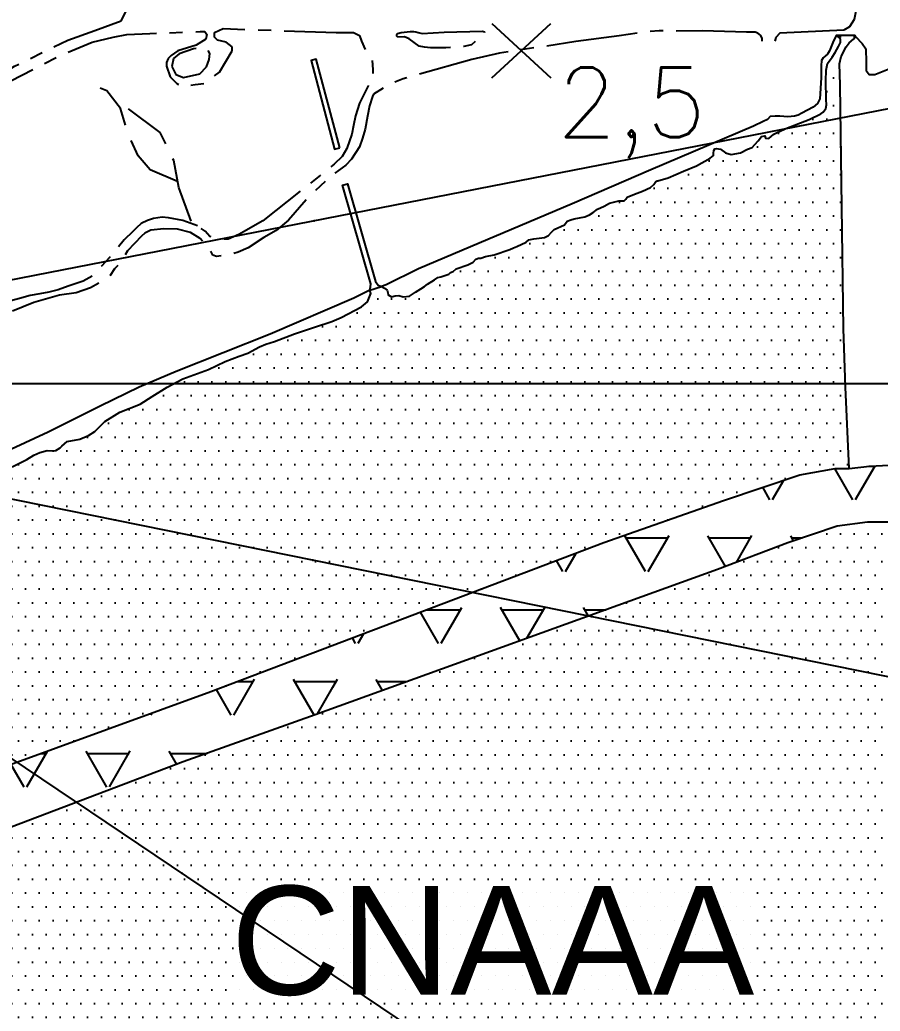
# Model space of a CAD drawing. Header units: millimetres. Extents: x 548366 to 1117317, y 7446967 to 14899125.
# Drawn here: x 554685 to 555179, y 7455054 to 7455624 of the extents above; entities that cross this region are included whole.
import ezdxf

# ---------------------------------------------------------------- set-up
doc = ezdxf.new("R2010")
doc.units = ezdxf.units.MM
doc.header["$MEASUREMENT"] = 0
doc.linetypes.add('CAMINHO', pattern=[3.75, 3, -0.75])
doc.linetypes.add('ESTR-TERRA', pattern=[1, 0.7, -0.1, 0.1, -0.1])
for name, color, linetype in [('CAMINHO', 1, 'CAMINHO'), ('CANAL', 4, 'Continuous'), ('HACHURA_OCEANO', 131, 'Continuous'), ('MALHA_TM', 8, 'Continuous'), ('MOLHE', 7, 'Continuous'), ('PTO_COTADO', 7, 'Continuous'), ('RADIAIS', 222, 'Continuous'), ('RUA_PAV_S_MEIO_FIO', 2, 'ESTR-TERRA'), ('RUA_S_PAV', 2, 'ESTR-TERRA'), ('TXT_TOPÔNIMOS_2', 8, 'Continuous')]:
    doc.layers.add(name, color=color, linetype=linetype)
doc.styles.add('ROMANS', font='romans.shx')
doc.styles.add('TXT_BAIRROS', font='ARIAL.TTF', dxfattribs={"height": 25})
pattern_1 = [(0, (0, 0), (3.96875, 7.9375), [0, -7.9375])]
pattern_2 = [(60, (0, 0), (-23.81249147, 41.24445493), [23.8125, -23.8125]), (120, (0, 0), (-47.62499147, 4.93e-06), [23.8125, -23.8125]), (0, (-11.906, 20.622), (23.8125, 41.24445), [23.8125, -23.8125])]

msp = doc.modelspace()

# ---------------------------------------------------------------- hatches: boundary and pattern name
at = {"layer": 'HACHURA_OCEANO', "ltscale": 4}
h = msp.add_hatch(dxfattribs=at)
h.set_pattern_fill('DOTS', color=256, scale=5, style=0)
h.set_pattern_definition(pattern_1)
h.paths.add_polyline_path([(555158.46, 7455446.27), (555156.51, 7455586.46), (555156.11, 7455598.6), (555157, 7455602.73), (555159.96, 7455608.35), (555161.73, 7455610.71), (555164.1, 7455612.78), (555165.28, 7455614.26), (555164.99, 7455614.85), (555162.32, 7455614.85), (555154.27, 7455614.83), (555155.77, 7455613.98), (555156.63, 7455612.48), (555156.63, 7455610.76), (555155.56, 7455608.62), (555153.63, 7455605.19), (555151.91, 7455602.41), (555149.13, 7455598.77), (555148.48, 7455594.91), (555148.25, 7455588.86), (555148.44, 7455578.02), (555148.7, 7455574.97), (555148.19, 7455572.93), (555146.66, 7455570.9), (555145.39, 7455569.88), (555138.76, 7455566.57), (555125.26, 7455561.48), (555118.38, 7455558.17), (555115.57, 7455555.63), (555113.53, 7455555.88), (555113.28, 7455557.15), (555111.24, 7455556.9), (555109.46, 7455554.35), (555107.42, 7455552.32), (555105.89, 7455550.54), (555103.34, 7455549.52), (555099.27, 7455547.48), (555093.91, 7455546.47), (555090.6, 7455547.48), (555087.8, 7455549.52), (555085.51, 7455550.03), (555084.49, 7455549.77), (555083.98, 7455548.76), (555083.72, 7455547.23), (555083.72, 7455545.96), (555081.84, 7455544.32), (555073.94, 7455539.99), (555066.55, 7455536.94), (555057.63, 7455533.12), (555051.77, 7455531.34), (555051.26, 7455531.34), (555050.5, 7455531.08), (555049.48, 7455529.3), (555047.44, 7455527.52), (555042.86, 7455525.49), (555038.27, 7455523.7), (555034.19, 7455521.92), (555033.43, 7455520.91), (555032.41, 7455519.89), (555031.13, 7455519.89), (555030.12, 7455519.89), (555029.35, 7455519.89), (555024, 7455518.61), (555020.94, 7455516.83), (555017.12, 7455515.05), (555014.57, 7455513.27), (555012.53, 7455511.74), (555009.73, 7455510.72), (555003.62, 7455509.45), (555001.83, 7455508.94), (554999.54, 7455508.18), (554998.01, 7455506.14), (554992.15, 7455503.34), (554990.63, 7455501.82), (554988.84, 7455500.04), (554986.55, 7455498.77), (554980.44, 7455498), (554977.63, 7455497.49), (554976.1, 7455496.22), (554970.75, 7455493.68), (554968.72, 7455492.91), (554966.68, 7455491.9), (554957.76, 7455488.84), (554952.67, 7455487.82), (554949.94, 7455486.95), (554948.67, 7455486.95), (554947.14, 7455486.44), (554945.61, 7455484.66), (554942.56, 7455483.13), (554935.93, 7455480.84), (554934.15, 7455479.31), (554932.62, 7455478.8), (554931.6, 7455477.79), (554927.02, 7455476.26), (554925.23, 7455475.75), (554923.45, 7455474.48), (554919.37, 7455471.94), (554917.59, 7455470.66), (554915.55, 7455469.39), (554912.5, 7455467.36), (554908.99, 7455465.14), (554905.32, 7455464.76), (554902.82, 7455465.57), (554900.78, 7455465.32), (554898.74, 7455464.76), (554897.73, 7455465.27), (554896.71, 7455465.9), (554896.59, 7455467.04), (554896.16, 7455468.49), (554894.63, 7455469.76), (554893, 7455470.75), (554886.26, 7455468.63), (554886.77, 7455466.59), (554884.98, 7455461.76), (554881.42, 7455458.96), (554869.7, 7455452.85), (554865, 7455450.84), (554865, 7455412.75), (555159.63, 7455412.75)])
h = msp.add_hatch(dxfattribs=at)
h.set_pattern_fill('DOTS', color=256, scale=5, style=0)
h.set_pattern_definition(pattern_1)
h.paths.add_polyline_path([(554865, 7455450.84), (554864.35, 7455450.56), (554854.41, 7455447.26), (554842.95, 7455443.44), (554831.49, 7455439.11), (554826.39, 7455437.59), (554822.92, 7455435.94), (554816.05, 7455432.37), (554811.21, 7455430.59), (554803.05, 7455427.54), (554793.63, 7455422.96), (554778.85, 7455417.62), (554769.71, 7455412.75), (554865, 7455412.75)])
at = {"layer": 'HACHURA_OCEANO', "ltscale": 0.5}
h = msp.add_hatch(dxfattribs=at)
h.set_pattern_fill('DOTS', color=256, scale=5, style=0)
h.set_pattern_definition(pattern_1)
h.paths.add_polyline_path([(554865, 7455264.54), (554865, 7455412.75), (554772.69, 7455412.75), (554767.94, 7455410.47), (554754.33, 7455403.1), (554742.61, 7455398.45), (554733.96, 7455393.04), (554728.26, 7455387.29), (554724.6, 7455385.13), (554719.66, 7455382.91), (554712.37, 7455381.57), (554710.84, 7455380.3), (554709.31, 7455379.02), (554708.29, 7455378.01), (554705.25, 7455376.18), (554700.92, 7455376.54), (554696.67, 7455375.21), (554693.14, 7455373.71), (554689.16, 7455371.33), (554680.77, 7455367), (554674.85, 7455365.32), (554671.4, 7455362.59), (554666.45, 7455361.35), (554661.06, 7455360.11), (554657.12, 7455358.82), (554649.06, 7455356.62), (554646.8, 7455356.15), (554644.1, 7455355.62), (554638.22, 7455353.51), (554614.66, 7455342.21), (554601.61, 7455335.3), (554595.67, 7455333.04), (554592.09, 7455331.81), (554589.96, 7455329.6), (554589.2, 7455328.83), (554586.9, 7455326.29), (554579.98, 7455323.48), (554572.81, 7455320.85), (554564.23, 7455316.11), (554562.19, 7455315.09), (554560.41, 7455314.08), (554558.12, 7455313.82), (554556.33, 7455314.59), (554555.31, 7455313.57), (554553.28, 7455312.55), (554552.26, 7455312.3), (554551.24, 7455311.53), (554550.87, 7455308.56), (554549.45, 7455307.72), (554547.93, 7455307.97), (554546.4, 7455306.95), (554545.38, 7455306.95), (554544.36, 7455305.68), (554543.78, 7455304.24), (554544.55, 7455302.71), (554543.59, 7455301.82), (554542.36, 7455301.63), (554540.67, 7455300.79), (554539.63, 7455299.47), (554537.93, 7455296.83), (554537.09, 7455293.44), (554533.68, 7455291.24), (554532.32, 7455289.48), (554530.79, 7455288.21), (554529.77, 7455286.17), (554530.28, 7455281.85), (554529.62, 7455277.3), (554528.86, 7455273.27), (554527.45, 7455268.94), (554523.15, 7455262), (554517.8, 7455258.69), (554515.25, 7455257.68), (554514.74, 7455256.66), (554514.99, 7455255.39), (554515.5, 7455254.11), (554514.99, 7455251.82), (554512.65, 7455248.93), (554505.77, 7455246.13), (554502.97, 7455244.35), (554497.36, 7455242.57), (554491.25, 7455241.29), (554489.98, 7455240.28), (554488.19, 7455238.75), (554486.92, 7455236.21), (554485.65, 7455234.68), (554481.31, 7455233.15), (554479.53, 7455232.13), (554477.24, 7455230.35), (554475.2, 7455227.55), (554472.91, 7455225.77), (554471.12, 7455225.52), (554468.07, 7455223.48), (554466.03, 7455221.7), (554463.99, 7455219.92), (554460.36, 7455219.33), (554457.56, 7455219.33), (554451.45, 7455214.24), (554445.33, 7455210.6), (554438.19, 7455207.35), (554430.64, 7455206.41), (554421.13, 7455205.59), (554418.33, 7455204.83), (554416.8, 7455201.77), (554414.76, 7455200.5), (554411.45, 7455206.61), (554410.43, 7455206.86), (554409.92, 7455205.08), (554412.22, 7455200.25), (554410.69, 7455199.23), (554406.61, 7455196.94), (554405.34, 7455195.41), (554404.57, 7455194.14), (554404.83, 7455191.85), (554406.36, 7455187.53), (554408.14, 7455180.66), (554411.71, 7455170.48), (554420.03, 7455151.63), (554390.41, 7455137.37), (554363.71, 7455177.55), (554363.71, 7455078.38), (554368.3, 7455088.07), (554371.36, 7455092.91), (554375.94, 7455095.96), (554385.11, 7455099.27), (554391.99, 7455101.3), (554395.81, 7455103.59), (554397.34, 7455106.14), (554397.6, 7455113.01), (554397.34, 7455117.59), (554395.56, 7455124.2), (554395.05, 7455125.98), (554422.05, 7455142.77), (554423.15, 7455143.37), (554424.33, 7455138.69), (554429.51, 7455126.07), (554437.67, 7455116.66), (554452.64, 7455114.46), (554497.12, 7455129.61), (554794.84, 7455237.95)])
h = msp.add_hatch(dxfattribs=at)
h.set_pattern_fill('DOTS', color=256, scale=5, style=0)
h.set_pattern_definition(pattern_1)
h.paths.add_polyline_path([(555133.4, 7455362.45), (555153.64, 7455366.1), (555161.6, 7455366.1), (555159.63, 7455412.75), (554865, 7455412.75), (554865, 7455264.54), (555020.72, 7455323.55), (555089.4, 7455347.75)])
h.paths.add_polyline_path([(555365, 7455412.75), (555182.92, 7455412.75), (555184.59, 7455368.07), (555226.83, 7455360.1), (555251.75, 7455350.09), (555284.45, 7455328.8), (555365, 7455258)])
h = msp.add_hatch(dxfattribs=at)
h.set_pattern_fill('DOTS', color=256, scale=5, style=0)
h.set_pattern_definition(pattern_1)
h.paths.add_polyline_path([(555365, 7455216.88), (555323.2, 7455252.12), (555257.99, 7455311.02), (555240.41, 7455321.78), (555225.67, 7455327.44), (555214.79, 7455330.73), (555200.05, 7455333.56), (555187.01, 7455335.26), (555172.26, 7455335.26), (555154.68, 7455332.99), (555126.33, 7455323.37), (555086.07, 7455308.08), (554865, 7455228.33), (554865, 7454910), (555365, 7454910)])
h = msp.add_hatch(dxfattribs=at)
h.set_pattern_fill('DOTS', color=256, scale=5, style=0)
h.set_pattern_definition(pattern_1)
h.paths.add_polyline_path([(554865, 7455228.33), (554854.88, 7455224.68), (554778.9, 7455197.5), (554567.44, 7455117.39), (554429.64, 7455069.25), (554397.64, 7455058.46), (554382.89, 7455056.19), (554376.96, 7455056.27), (554370.85, 7455057.54), (554367.28, 7455060.08), (554363.71, 7455064.47), (554363.71, 7454910), (554865, 7454910)])
at = {"layer": 'MOLHE', "ltscale": 0.5}
h = msp.add_hatch(dxfattribs=at)
h.set_pattern_fill('TRIANG', color=8, scale=5, style=0)
h.set_pattern_definition(pattern_2)
h.paths.add_polyline_path([(555251.75, 7455350.09), (555226.83, 7455360.1), (555184.59, 7455368.07), (555173.28, 7455367.48), (555161.6, 7455366.1), (555153.64, 7455366.1), (555133.4, 7455362.45), (555089.4, 7455347.75), (555020.72, 7455323.55), (554865, 7455264.54), (554865, 7455228.33), (555086.07, 7455308.08), (555126.33, 7455323.37), (555154.68, 7455332.99), (555172.26, 7455335.26), (555187.01, 7455335.26), (555200.05, 7455333.56), (555214.79, 7455330.73), (555225.67, 7455327.44), (555240.41, 7455321.78), (555257.99, 7455311.02), (555323.2, 7455252.12), (555365, 7455216.88), (555365, 7455258), (555284.45, 7455328.8)])
h = msp.add_hatch(dxfattribs=at)
h.set_pattern_fill('TRIANG', color=8, scale=5, style=0)
h.set_pattern_definition(pattern_2)
h.paths.add_polyline_path([(554778.9, 7455197.5), (554854.88, 7455224.68), (554865, 7455228.33), (554865, 7455264.54), (554794.84, 7455237.95), (554497.12, 7455129.61), (554452.64, 7455114.46), (554437.67, 7455116.66), (554429.51, 7455126.07), (554424.33, 7455138.69), (554423.15, 7455143.37), (554422.05, 7455142.77), (554395.07, 7455126), (554397.34, 7455117.59), (554397.6, 7455113.01), (554397.28, 7455104.47), (554391.99, 7455101.3), (554385.11, 7455099.27), (554375.94, 7455095.96), (554371.36, 7455092.91), (554368.3, 7455088.07), (554363.97, 7455078.91), (554363.71, 7455077.65), (554363.71, 7455064.98), (554363.97, 7455064.16), (554367.28, 7455060.08), (554370.85, 7455057.54), (554376.96, 7455056.27), (554382.89, 7455056.19), (554397.64, 7455058.46), (554429.64, 7455069.25), (554567.44, 7455117.39)])

# ---------------------------------------------------------------- linework, layer by layer
at = {"layer": 'CAMINHO', "ltscale": 12.5, "flags": 128}
for points in [[(554775.8, 7455530.97), (554760.09, 7455537.6), (554753.12, 7455545.77), (554747.59, 7455558.03), (554743.02, 7455572.93), (554735.08, 7455583.02), (554731.23, 7455584.7)], [(554783.65, 7455508.27), (554776.44, 7455527.5), (554773.56, 7455543.12), (554765.86, 7455559.23), (554747.59, 7455572.69)]]:
    msp.add_lwpolyline(points, dxfattribs=at)
at = {"layer": 'CANAL', "ltscale": 2.5, "flags": 128}
msp.add_lwpolyline([(554868.93, 7455550.39), (554855.38, 7455601.26), (554852.48, 7455600.49), (554866.03, 7455549.62)], close=True, dxfattribs=at)
msp.add_lwpolyline([(554886.26, 7455468.63), (554886.68, 7455470.41), (554886.76, 7455472.14), (554870.53, 7455528.91), (554873.41, 7455529.74), (554889.51, 7455473.46), (554890.99, 7455471.45), (554893, 7455470.75)], dxfattribs=at)
at = {"layer": 'HACHURA_OCEANO', "ltscale": 4}
msp.add_lwpolyline([(554886.26, 7455468.63), (554893, 7455470.75)], dxfattribs=at)
at = {"layer": 'MALHA_TM'}
msp.add_lwpolyline([(549360, 7455415), (559365, 7455415)], dxfattribs=at)
at = {"layer": 'MOLHE', "ltscale": 2.5, "flags": 128}
for points in [[(555165.28, 7455614.26), (555169.19, 7455610.19), (555171.22, 7455607.23), (555171.41, 7455599.46), (555171.41, 7455594.83), (555173.07, 7455592.43), (555176.46, 7455592.47), (555188.77, 7455597.39), (555222.7, 7455612.4), (555239.32, 7455619.78), (555254.02, 7455622.83), (555261.61, 7455622.26), (555269.48, 7455620.02), (555274.53, 7455617.35), (555285.46, 7455606.26), (555292.85, 7455598.27), (555292.85, 7455598.27)], [(555148.25, 7455588.86), (555148.48, 7455594.91), (555149.13, 7455598.77), (555151.91, 7455602.41), (555153.63, 7455605.19), (555155.56, 7455608.62), (555156.63, 7455610.76), (555156.63, 7455612.48), (555155.77, 7455613.98), (555154.27, 7455614.83), (555152.34, 7455610.76), (555150.41, 7455606.05), (555149.13, 7455604.12), (555148.05, 7455603.27), (555146.77, 7455601.98), (555145.69, 7455600.48), (555145.48, 7455597.48), (555145.48, 7455590.63), (555144.84, 7455578.42), (555143.55, 7455575.85), (555140.98, 7455573.71), (555137.76, 7455572), (555134.54, 7455570.28), (555132.4, 7455569), (555130.25, 7455568.57), (555126.39, 7455568.14), (555121.89, 7455568.57), (555119.1, 7455568.57), (555116.31, 7455568.36), (555114.81, 7455566.64), (555112.24, 7455565.36), (555106.66, 7455562.79), (555047.79, 7455537.63), (555002.54, 7455518.14), (554914.28, 7455480.75), (554895.68, 7455471.68), (554893, 7455470.75), (554894.63, 7455469.76)], [(555156.51, 7455586.46), (555156.11, 7455598.6), (555157, 7455602.73), (555159.96, 7455608.35), (555161.73, 7455610.71), (555164.1, 7455612.78), (555165.28, 7455614.26), (555164.99, 7455614.85), (555162.32, 7455614.85), (555154.27, 7455614.83)], [(555024, 7455518.61), (555029.35, 7455519.89), (555030.12, 7455519.89), (555031.13, 7455519.89), (555032.41, 7455519.89), (555033.43, 7455520.91), (555034.19, 7455521.92), (555038.27, 7455523.7), (555042.86, 7455525.49), (555047.44, 7455527.52), (555049.48, 7455529.3), (555050.5, 7455531.08), (555051.26, 7455531.34), (555051.77, 7455531.34), (555057.63, 7455533.12), (555066.55, 7455536.94), (555073.94, 7455539.99), (555081.84, 7455544.32), (555083.72, 7455545.96), (555083.72, 7455547.23), (555083.98, 7455548.76), (555084.49, 7455549.77), (555085.51, 7455550.03), (555087.8, 7455549.52), (555090.6, 7455547.48), (555093.91, 7455546.47), (555099.27, 7455547.48), (555103.34, 7455549.52), (555105.89, 7455550.54), (555107.42, 7455552.32), (555109.46, 7455554.35), (555111.24, 7455556.9), (555113.28, 7455557.15), (555113.53, 7455555.88), (555115.57, 7455555.63), (555118.38, 7455558.17), (555125.26, 7455561.48), (555138.76, 7455566.57), (555145.39, 7455569.88), (555146.66, 7455570.9), (555148.19, 7455572.93), (555148.7, 7455574.97), (555148.44, 7455578.02), (555148.25, 7455588.86)], [(555159.63, 7455412.75), (555158.46, 7455446.27), (555156.51, 7455586.46)], [(554894.63, 7455469.76), (554896.16, 7455468.49), (554896.59, 7455467.04), (554896.71, 7455465.9), (554897.73, 7455465.27), (554898.74, 7455464.76), (554900.78, 7455465.32), (554902.82, 7455465.57), (554905.32, 7455464.76), (554908.99, 7455465.14), (554912.5, 7455467.36), (554915.55, 7455469.39), (554917.59, 7455470.66), (554919.37, 7455471.94), (554923.45, 7455474.48), (554925.23, 7455475.75), (554927.02, 7455476.26), (554931.6, 7455477.79), (554932.62, 7455478.8), (554934.15, 7455479.31), (554935.93, 7455480.84), (554942.56, 7455483.13), (554945.61, 7455484.66), (554947.14, 7455486.44), (554948.67, 7455486.95), (554949.94, 7455486.95), (554952.67, 7455487.82), (554957.76, 7455488.84), (554966.68, 7455491.9), (554968.72, 7455492.91), (554970.75, 7455493.68), (554976.1, 7455496.22), (554977.63, 7455497.49), (554980.44, 7455498), (554986.55, 7455498.77), (554988.84, 7455500.04), (554990.63, 7455501.82), (554992.15, 7455503.34), (554998.01, 7455506.14), (554999.54, 7455508.18), (555001.83, 7455508.94), (555003.62, 7455509.45), (555009.73, 7455510.72), (555012.53, 7455511.74), (555014.57, 7455513.27), (555017.12, 7455515.05), (555020.94, 7455516.83), (555024, 7455518.61)], [(554886.26, 7455468.63), (554877.14, 7455463.95), (554828.91, 7455443.31), (554774.91, 7455421.74), (554753.72, 7455412.75)], [(554769.71, 7455412.75), (554778.85, 7455417.62), (554793.63, 7455422.96), (554803.05, 7455427.54), (554811.21, 7455430.59), (554816.05, 7455432.37), (554822.92, 7455435.94), (554826.39, 7455437.59), (554831.49, 7455439.11), (554842.95, 7455443.44), (554854.41, 7455447.26), (554864.35, 7455450.56), (554869.7, 7455452.85), (554881.42, 7455458.96), (554884.98, 7455461.76), (554886.77, 7455466.59), (554886.26, 7455468.63)]]:
    msp.add_lwpolyline(points, dxfattribs=at)
at = {"layer": 'MOLHE'}
for points in [[(554497.12, 7455129.61), (554794.84, 7455237.95), (555020.72, 7455323.55), (555089.4, 7455347.75), (555133.4, 7455362.45), (555153.64, 7455366.1), (555161.6, 7455366.1), (555159.63, 7455412.75)], [(554753.72, 7455412.75), (554731.21, 7455401.92), (554701.47, 7455386.89), (554666.92, 7455371.01), (554582.9, 7455335.39), (554581.38, 7455334.75)], [(554680.77, 7455367), (554689.16, 7455371.33), (554693.14, 7455373.71), (554696.67, 7455375.21), (554700.92, 7455376.54), (554704.18, 7455376.27), (554705.75, 7455376.48), (554708.29, 7455378.01), (554709.31, 7455379.02), (554710.84, 7455380.3), (554712.37, 7455381.57), (554719.66, 7455382.91), (554724.6, 7455385.13), (554728.26, 7455387.29), (554733.96, 7455393.04), (554742.61, 7455398.45), (554754.33, 7455403.1), (554761.13, 7455407.55), (554769.71, 7455412.75)], [(555187.01, 7455335.26), (555172.26, 7455335.26), (555154.68, 7455332.99), (555126.33, 7455323.37), (555086.07, 7455308.08), (554854.88, 7455224.68), (554778.9, 7455197.5), (554567.44, 7455117.39), (554429.64, 7455069.25), (554397.64, 7455058.46), (554382.89, 7455056.19), (554376.96, 7455056.27), (554370.85, 7455057.54), (554367.28, 7455060.08), (554363.97, 7455064.16), (554363.71, 7455064.98)]]:
    msp.add_lwpolyline(points, dxfattribs=at)
at = {"layer": 'MOLHE', "color": 8, "ltscale": 0.5}
msp.add_lwpolyline([(555161.6, 7455366.1), (555173.28, 7455367.48), (555184.59, 7455368.07)], dxfattribs=at)
at = {"layer": 'PTO_COTADO'}
for points in [[(554956.25, 7455590.47), (554990.32, 7455621.75)], [(554956.25, 7455621.75), (554990.32, 7455590.47)]]:
    msp.add_lwpolyline(points, dxfattribs=at)
at = {"layer": 'RADIAIS', "linetype": 'Continuous', "ltscale": 2.5}
for points in [[(550217.95, 7458204.63), (558509.48, 7452620.87)], [(559262.31, 7454419.92), (549465.15, 7456405.57)], [(559269.37, 7456370.1), (549458.09, 7454455.41)]]:
    msp.add_lwpolyline(points, dxfattribs=at)
for radius in [4998.2, 3998.56, 2998.91, 1999.28, 999.64]:
    msp.add_circle((554363.71, 7455412.75), radius, dxfattribs=at)
for p in [(554854.28, 7455508.48), (554853.57, 7455313.46), (554778.29, 7455133.56)]:
    msp.add_point(p, dxfattribs=at)
at = {"layer": 'RUA_PAV_S_MEIO_FIO', "ltscale": 75, "flags": 128}
msp.add_lwpolyline([(554901.69, 7455614.41), (554901.69, 7455615.2), (554902.09, 7455615.99), (554904.26, 7455616.58), (554909.4, 7455617.18), (554911.57, 7455617.18), (554912.76, 7455616.98), (554913.95, 7455616.58), (554916.32, 7455615.99), (554928.97, 7455616.78), (554950.9, 7455617.37), (554952.09, 7455616.98), (554952.09, 7455616.19), (554950.9, 7455614.81), (554949.32, 7455613.42), (554946.95, 7455611.45), (554944.58, 7455609.48), (554940.23, 7455608.49), (554929.96, 7455607.7), (554921.06, 7455607.7), (554917.7, 7455608.1), (554914.54, 7455608.69), (554908.81, 7455613.03), (554906.24, 7455614.02), (554902.29, 7455613.82)], close=True, dxfattribs=at)
at = {"layer": 'RUA_S_PAV', "ltscale": 75, "flags": 128}
for points in [[(555165.18, 7455713.55), (555166.36, 7455633.69), (555164.62, 7455624), (555161.82, 7455619.88), (555158.69, 7455617.91)], [(554787.22, 7455505.48), (554778.77, 7455508.64), (554770.49, 7455510.08), (554766.95, 7455510.44), (554762.01, 7455509.73), (554758.47, 7455508.67), (554754.94, 7455506.91), (554752.11, 7455504.44), (554750, 7455502.32), (554745.05, 7455497.38), (554737.43, 7455488.17), (554727.09, 7455476.87), (554721.56, 7455473.74), (554712.9, 7455470.92), (554707.25, 7455468.8), (554701.87, 7455467.37), (554696.62, 7455466.4), (554691.09, 7455465.43), (554685.01, 7455463.78), (554679.9, 7455462.4), (554673.34, 7455460.28), (554668.36, 7455458.36), (554660, 7455454.84), (554649.05, 7455450.44), (554642.68, 7455450.8), (554638.91, 7455452.82), (554635.68, 7455459.14), (554631.37, 7455468.56), (554628.48, 7455474.8), (554622.54, 7455490.31), (554619.06, 7455498.64), (554616.96, 7455507.67), (554616.43, 7455518.1), (554618.27, 7455534.58), (554622.69, 7455545.94), (554637.2, 7455558.23), (554650.64, 7455569.52), (554673.38, 7455585.58), (554709.43, 7455603.86), (554726.62, 7455611.06), (554738.83, 7455613.83), (554746.59, 7455615.49), (554759.9, 7455616.05), (554788.74, 7455617.15), (554791.52, 7455617.15), (554792.63, 7455615.49), (554792.07, 7455612.72), (554786.53, 7455609.4), (554775.99, 7455606.08), (554772.1, 7455603.31), (554770.44, 7455601.64), (554769.33, 7455599.43), (554769.33, 7455597.21), (554771.55, 7455591.12), (554775.43, 7455587.24), (554778.21, 7455585.58), (554785.97, 7455586.69), (554790.96, 7455587.24), (554794.84, 7455590.01), (554799.84, 7455593.89), (554807.05, 7455606.08), (554807.05, 7455608.29), (554803.72, 7455611.06), (554798.73, 7455612.17), (554797.06, 7455613.83), (554797.06, 7455616.6), (554802.06, 7455618.82), (554866.95, 7455616.6), (554876.93, 7455616.6), (554880.26, 7455614.94), (554881.37, 7455611.62), (554884.13, 7455605.27), (554887.46, 7455600.84), (554888.02, 7455595.3), (554888.02, 7455593.08), (554886.91, 7455589.2), (554885.24, 7455585.88), (554883.58, 7455582.55), (554880.25, 7455575.91), (554878.03, 7455568.71), (554876.92, 7455563.17), (554875.81, 7455558.18), (554873.04, 7455549.87), (554870.27, 7455545.44), (554865.83, 7455541.01), (554824.79, 7455508.33), (554810.92, 7455500.57), (554804.82, 7455497.8), (554798.72, 7455497.8), (554794.28, 7455499.46), (554791.68, 7455502.42), (554787.22, 7455505.48)], [(555111.63, 7455611.67), (555111.63, 7455613.24), (555110.64, 7455615.01), (555109.25, 7455616.2), (555107.67, 7455616.79), (555102.73, 7455616.79), (555077.43, 7455617.58), (555062.02, 7455617.38), (555052.52, 7455617.57), (555043.41, 7455616.77), (555029.58, 7455614.63), (555004.52, 7455611.32), (554960.67, 7455604.69), (554944.83, 7455601), (554905.4, 7455589.95), (554897.12, 7455586.63), (554888.44, 7455581.25)], [(555158.69, 7455617.91), (555121.89, 7455616.19), (555119.47, 7455613.78), (555118.94, 7455611.67)], [(554888.44, 7455581.25), (554887.73, 7455579.84), (554885.97, 7455574.55), (554884.91, 7455568.55), (554883.49, 7455561.14), (554882.08, 7455555.85), (554880.32, 7455550.91), (554875.72, 7455543.85), (554872.54, 7455540.32), (554864.06, 7455534.32), (554850.99, 7455521.97), (554839.55, 7455508.76), (554832.49, 7455502.77), (554825.42, 7455498.89), (554816.24, 7455492.89), (554810.58, 7455490.42), (554804.58, 7455488.65), (554798.22, 7455487.95), (554796.1, 7455488.65), (554794.69, 7455491.12), (554792.92, 7455493.95), (554788.79, 7455498.2), (554783.27, 7455501.71), (554775.64, 7455503.55), (554767.84, 7455503.83), (554760.42, 7455503.12), (554756.89, 7455501.36), (554755.12, 7455499.59), (554746.99, 7455491.12), (554742.4, 7455483.71), (554739.61, 7455480.8), (554737.1, 7455477.01), (554732.86, 7455473.83), (554725.8, 7455469.95), (554717.49, 7455467.04), (554707.96, 7455465.63), (554693.12, 7455461.39), (554680.75, 7455456.45), (554666.62, 7455450.1), (554660.97, 7455447.63), (554660.26, 7455445.52), (554661.68, 7455442.34)]]:
    msp.add_lwpolyline(points, dxfattribs=at)
for points in [[(554731.64, 7455684.56), (554722.84, 7455685.72), (554700.93, 7455687.55), (554678.99, 7455688.58), (554666.4, 7455688.58), (554648.14, 7455687.61), (554629, 7455684.52), (554621.34, 7455681.45), (554618.44, 7455680), (554616.01, 7455677.58), (554613.59, 7455674.68), (554611.65, 7455671.78), (554609.15, 7455668.97), (554605.49, 7455664.31), (554602.45, 7455660.64), (554595.66, 7455654.35), (554592.27, 7455650), (554587.21, 7455641.73), (554584.55, 7455632.12), (554583.89, 7455626.91), (554582.16, 7455612.45), (554582.73, 7455590.47), (554585.05, 7455580.06), (554589.68, 7455568.49), (554593.16, 7455562.13), (554598.37, 7455556.93), (554603.58, 7455555.19), (554607.64, 7455554.61), (554614.59, 7455555.77), (554624.57, 7455559.54), (554655.63, 7455580.04), (554670.53, 7455590.06), (554682, 7455597.26), (554712.76, 7455612.17), (554728.29, 7455617.71), (554743.44, 7455623.31), (554749.09, 7455634.44), (554756.34, 7455644.5), (554763.58, 7455652.45), (554768.17, 7455657.04), (554773.12, 7455660.51), (554777.81, 7455663.75), (554779.61, 7455666.27), (554780.33, 7455668.43), (554779.61, 7455670.95), (554778.53, 7455672.03), (554775.29, 7455673.11), (554769.33, 7455675.27), (554756.05, 7455678.25), (554731.64, 7455684.56), (554731.64, 7455684.56)], [(554784.91, 7455607.14), (554776.61, 7455604.3), (554773.35, 7455601.61), (554772.54, 7455596.98), (554774.82, 7455592.5), (554779.13, 7455590.79), (554788.57, 7455592.75), (554792.39, 7455596.81), (554793.86, 7455601.12), (554794.26, 7455604.54), (554792.88, 7455606.98), (554790.36, 7455608.04), (554786.37, 7455607.39)]]:
    msp.add_lwpolyline(points, close=True, dxfattribs=at)

# ---------------------------------------------------------------- texts
at = {"layer": 'PTO_COTADO', "style": 'ROMANS'}
msp.add_attdef('2,5', (554993.73, 7455556.49), '', height=40, dxfattribs=at)
at = {"layer": 'TXT_TOPÔNIMOS_2', "style": 'TXT_BAIRROS'}
msp.add_text('CNAAA', height=62.5, dxfattribs=at).set_placement((554806.37, 7455063.82))

doc.saveas('drawing.dxf')
